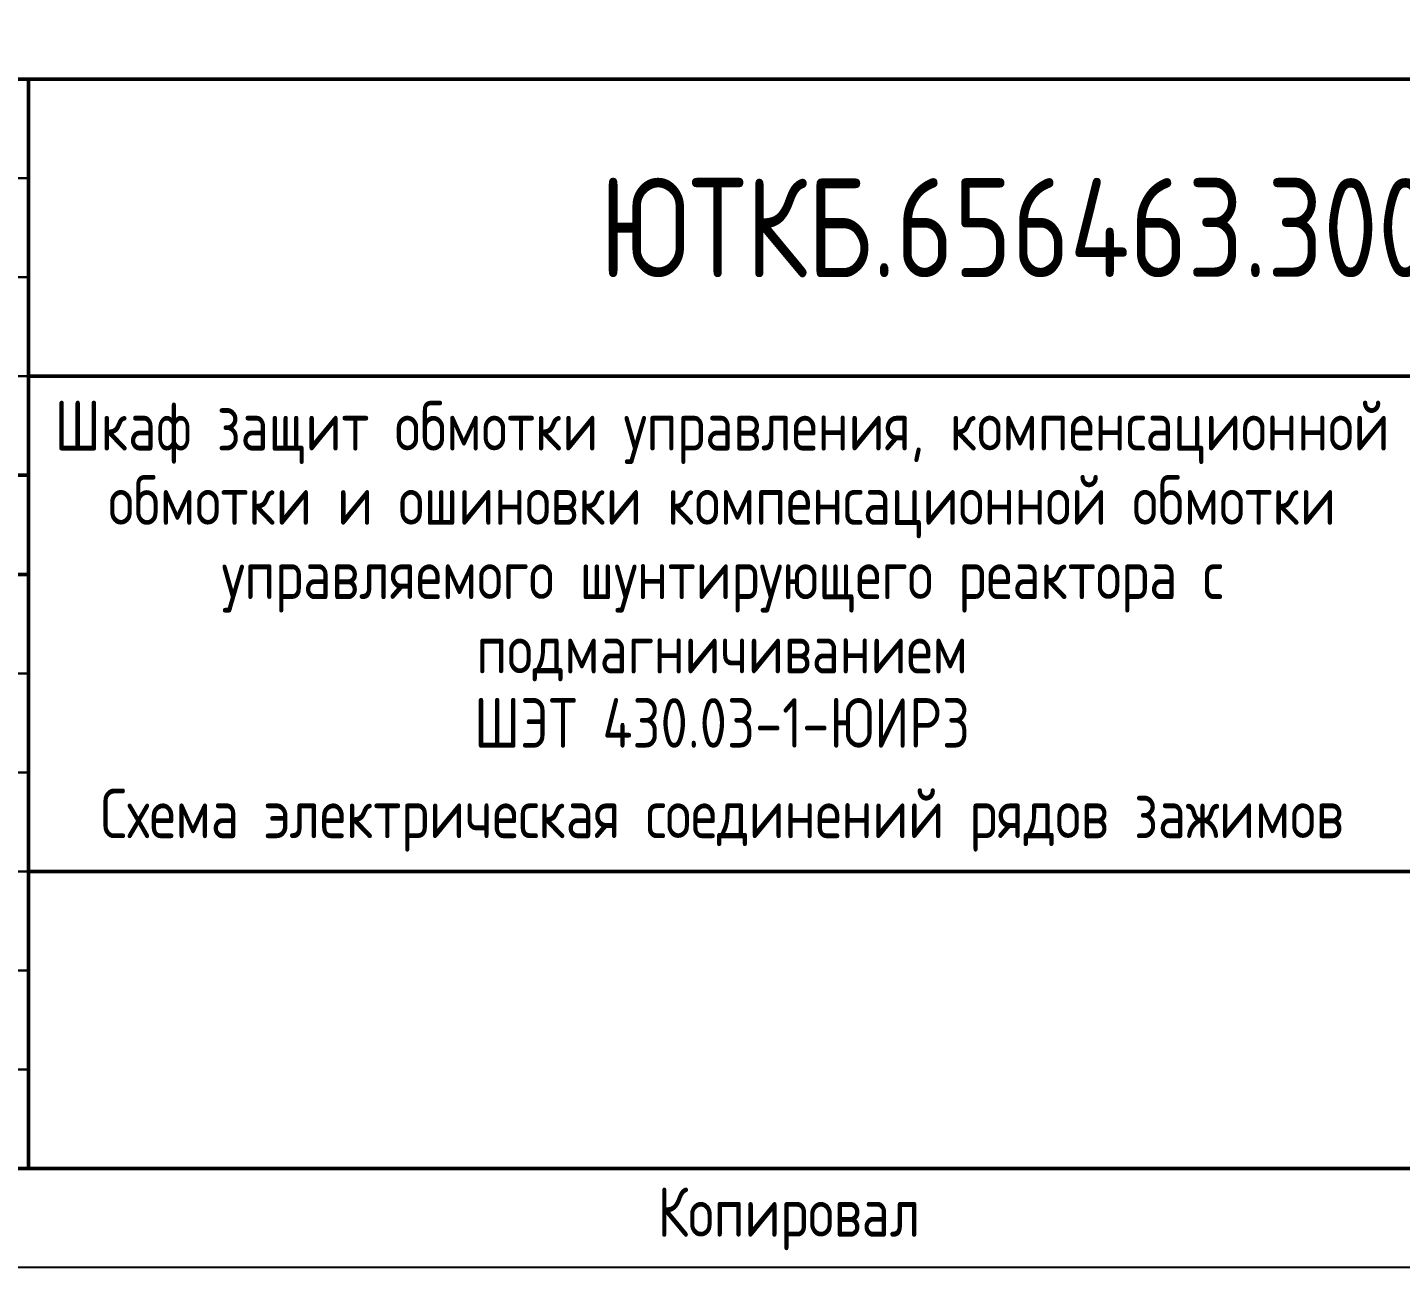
# Model space of a CAD drawing. Header units: millimetres. Extents: x -921 to 2149, y -90 to 586.
# Drawn here: x 1431.9 to 1501.2, y 0 to 62.6 of the extents above; entities that cross this region are included whole.
import ezdxf

# ---------------------------------------------------------------- set-up
doc = ezdxf.new("R2010")
doc.units = ezdxf.units.MM
doc.styles.add('Gost_type_A', font='GOST_A.TTF')

# ---------------------------------------------------------------- blocks, each defined once
blk = doc.blocks.new('Штамп большой нижний')
at = {"lineweight": 50}
for points in [[(-130, 55), (-120, 55), (-120, 35), (-130, 35)], [(-120, 55), (0, 55), (0, 40), (-120, 40)], [(-120, 40), (-50, 40), (-50, 15), (-120, 15)], [(-130, 35), (-120, 35), (-120, 30), (-130, 30)], [(-130, 30), (-120, 30), (-120, 0), (-130, 0)], [(-120, 15), (-50, 15), (-50, 0), (-120, 0)]]:
    blk.add_lwpolyline(points, close=True, dxfattribs=at)
for points in [[(-130, 55), (-120, 55), (-120, 50), (-130, 50)], [(-130, 50), (-120, 50), (-120, 45), (-130, 45)], [(-130, 45), (-120, 45), (-120, 40), (-130, 40)], [(-130, 40), (-120, 40), (-120, 35), (-130, 35)], [(-130, 30), (-120, 30), (-120, 25), (-130, 25)], [(-130, 25), (-120, 25), (-120, 20), (-130, 20)], [(-130, 20), (-120, 20), (-120, 15), (-130, 15)], [(-130, 15), (-120, 15), (-120, 10), (-130, 10)], [(-130, 10), (-120, 10), (-120, 5), (-130, 5)], [(-130, 5), (-120, 5), (-120, 0), (-130, 0)]]:
    blk.add_lwpolyline(points, close=True)
at = {"insert": (-75, -2.535), "char_height": 2.5, "width": 13.12023, "attachment_point": 6, "style": 'Gost_type_A'}
blk.add_mtext('Копировал', dxfattribs=at)

msp = doc.modelspace()

# ---------------------------------------------------------------- linework, layer by layer
msp.add_lwpolyline([(1557, 420), (1557, 0), (1260, 0), (1260, 420)], close=True)
at = {"lineweight": 50}
msp.add_lwpolyline([(1552, 415), (1552, 5), (1280, 5), (1280, 415)], close=True, dxfattribs=at)

# ---------------------------------------------------------------- block references
msp.add_blockref('Штамп большой нижний', (1552, 5))

# ---------------------------------------------------------------- texts
at = {"style": 'Gost_type_A'}
for s, insert, char_height, width, attachment_point in [('ЮТКБ.656463.300-050Э4.1', (1492, 52.5), 5, 120, 5), ('Схема электрическая соединений рядов зажимов', (1467, 21), 2.5, 70, 8)]:
    msp.add_mtext(s, dxfattribs=dict(at, insert=insert, char_height=char_height, width=width, attachment_point=attachment_point))
at = {"insert": (1467, 35), "char_height": 2.5, "width": 68, "attachment_point": 5, "line_spacing_factor": 0.9, "style": 'Gost_type_A'}
msp.add_mtext('Шкаф защит обмотки управления, компенсационной обмотки и ошиновки компенсационной обмотки управляемого шунтирующего реактора с подмагничиванием                          \\PШЭТ 430.03-1-ЮИРЗ', dxfattribs=at)

doc.saveas('drawing.dxf')
